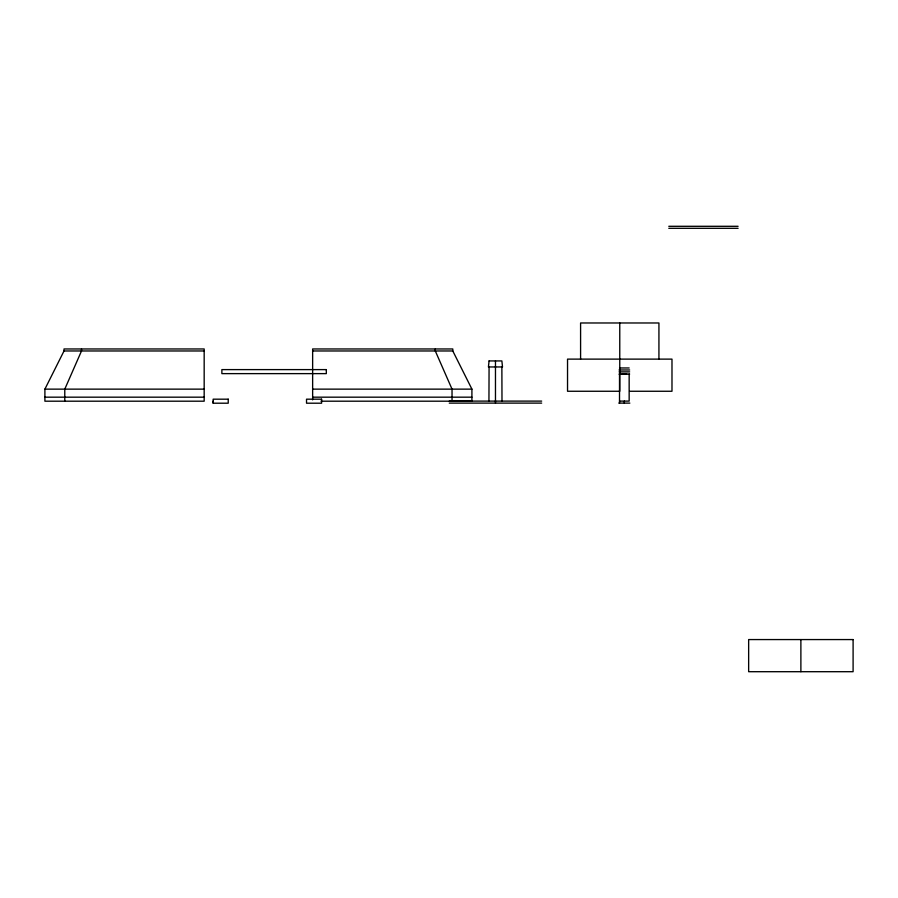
<?xml version="1.0" encoding="UTF-8"?>
<svg xmlns="http://www.w3.org/2000/svg" width="898" height="898" viewBox="0 0 898 898"><rect width="100%" height="100%" fill="white"/><g stroke="black" fill="none" stroke-linecap="round" stroke-linejoin="round"><path stroke-width="1.35" d="M489.073 366.956L488.939 401.103M44.9 389.137L64.016 350.972L64.016 348.963L204.172 348.963L204.172 401.193L44.9 401.193L44.9 389.137L204.172 389.137M668.797 226.296L738.089 226.296M668.797 228.305L738.089 228.305M64.016 350.972L204.172 350.972M312.639 350.972L452.794 350.972L471.91 389.137L471.91 401.193L321.001 401.193M619.519 367.967L629.161 367.967M619.036 369.976L629.644 369.976M619.036 371.884L629.644 371.884M619.519 373.995L620.159 373.995M621.932 373.995L626.748 373.995M619.036 374.084L629.644 374.084M312.639 389.137L471.91 389.137M629.554 391.259L671.985 391.259L671.985 359.121L567.536 359.121L567.536 391.259L619.766 391.259L619.766 322.977M44.9 397.174L204.172 397.174M312.639 397.174L471.91 397.174M449.269 401.103L541.662 401.103M619.519 401.103L629.161 401.103L629.161 374.062M213.152 401.193L213.208 403.202M449.269 403.112L541.662 403.112M618.812 403.112L629.857 403.112M501.87 366.956L501.993 401.103M800.881 639.567L800.881 671.704M658.93 359.121L658.93 322.977L580.591 322.977L580.591 359.121M624.335 401.103L624.335 403.112M619.519 374.062L619.519 403.112M495.471 360.929L495.471 403.112M452.794 350.972L452.794 348.963L312.639 348.963L312.639 399.846M452.031 401.193L452.031 389.137L435.306 350.972L435.306 348.963M81.505 348.963L81.505 350.972L64.779 389.137L64.779 401.193M489.073 360.929L488.433 366.956L502.51 366.956L501.87 360.929L489.073 360.929M326.322 369.606L221.873 369.606L221.873 373.624L326.322 373.624L326.322 369.606M228.227 399.183L213.152 399.183L213.152 403.202L228.227 403.202L228.227 399.183M321.607 399.183L306.532 399.183L306.532 403.202L321.607 403.202L321.607 399.183M853.1 639.567L748.651 639.567L748.651 671.704L853.1 671.704L853.1 639.567"/></g></svg>
